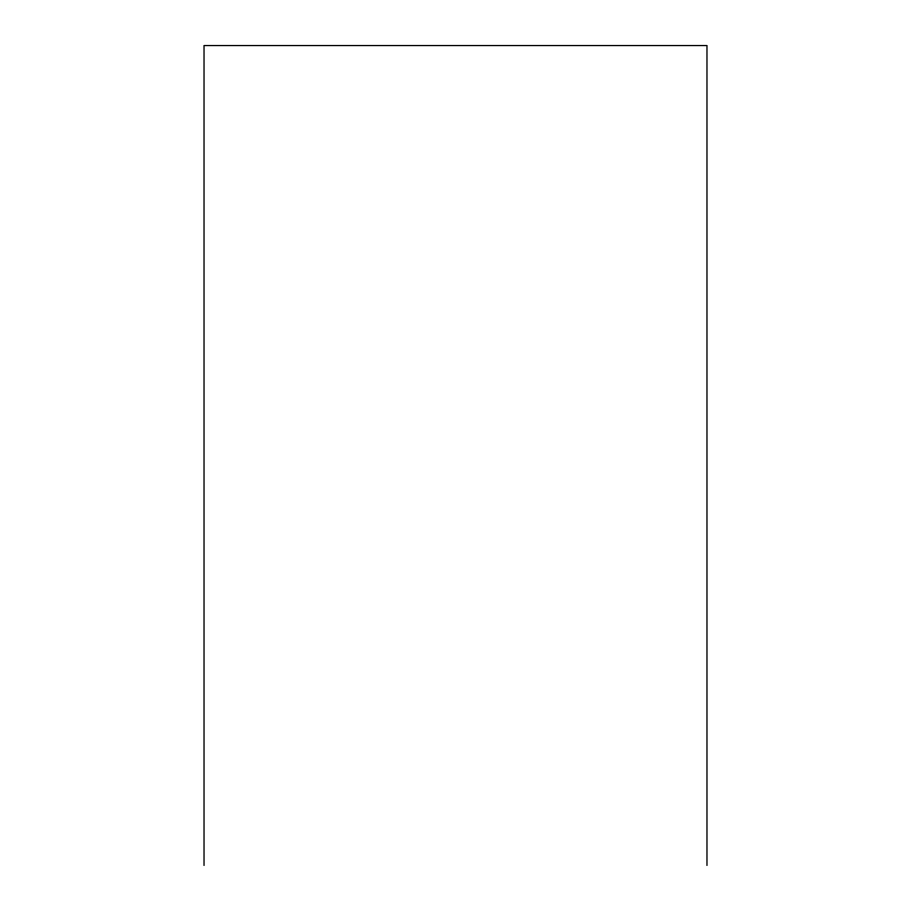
<?xml version="1.0" encoding="UTF-8"?>
<svg xmlns="http://www.w3.org/2000/svg" width="911" height="911" viewBox="0 0 911 911"><rect width="100%" height="100%" fill="white"/><g stroke="black" fill="none" stroke-linecap="round" stroke-linejoin="round"><path stroke-width="1.37" d="M706.97 865.45L706.97 45.55L204.03 45.55L204.03 865.45"/></g></svg>
